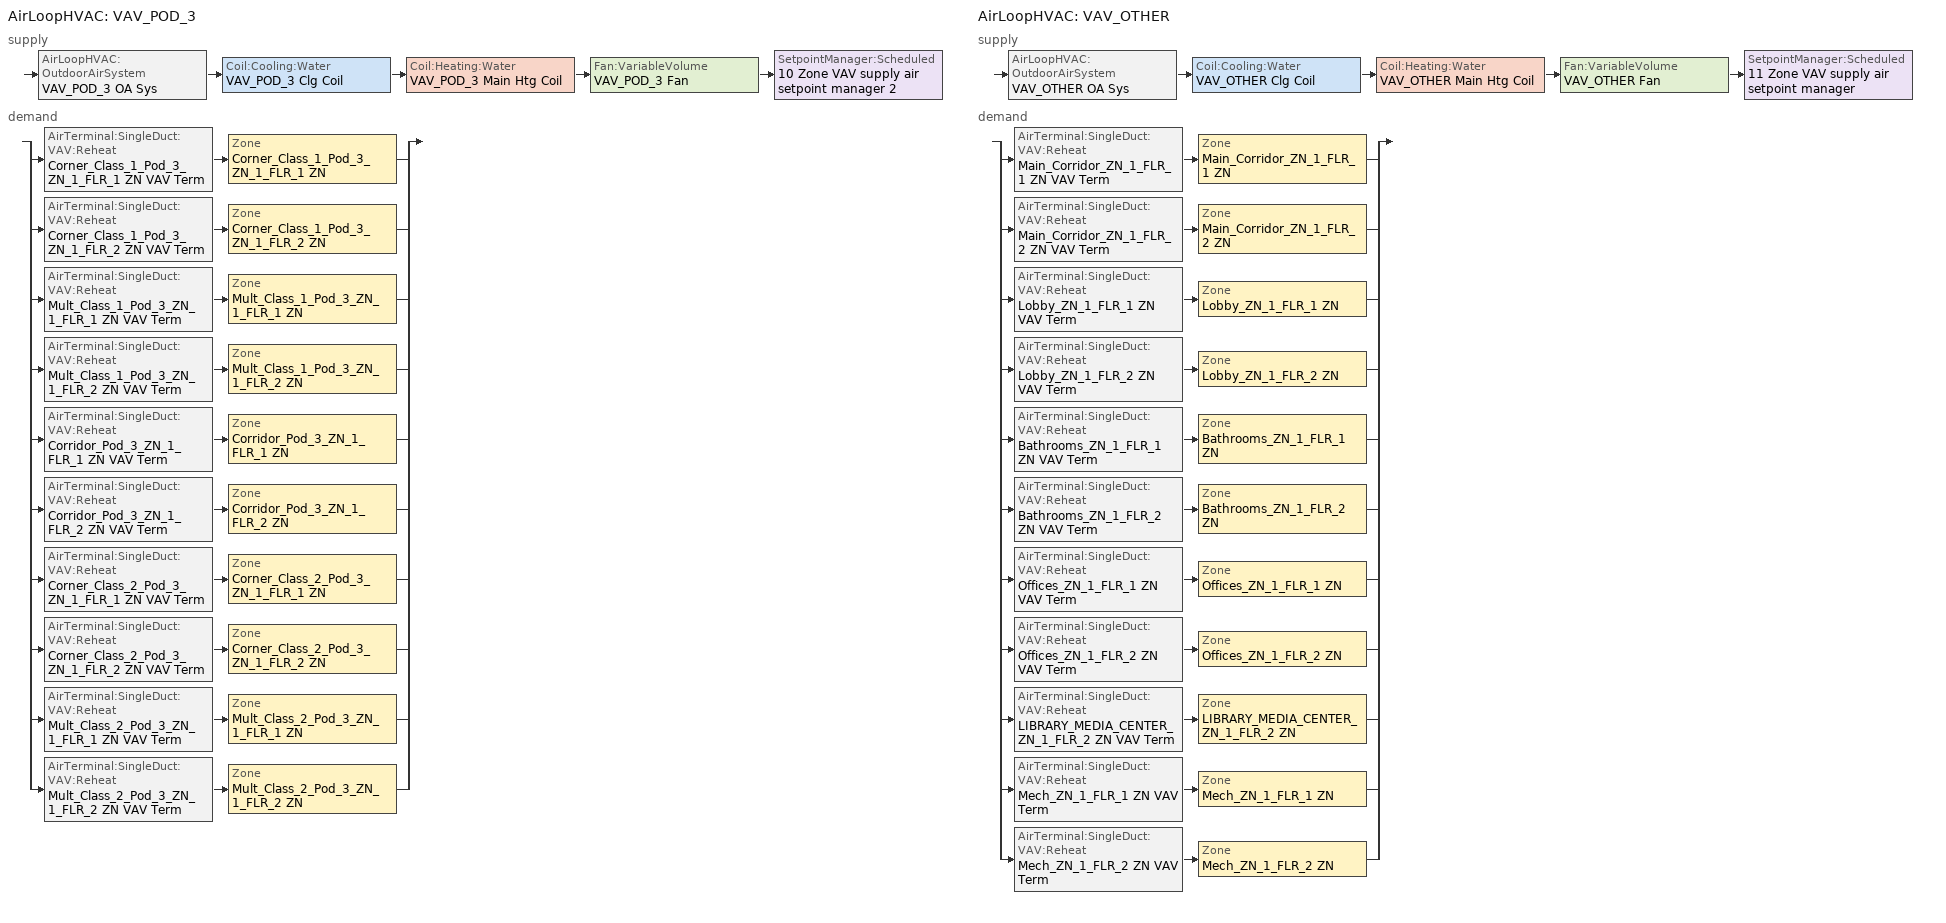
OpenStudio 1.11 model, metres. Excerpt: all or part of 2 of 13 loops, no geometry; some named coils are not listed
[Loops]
AirLoopHVAC 'VAV_POD_3'
 supply: AirLoopHVAC:OutdoorAirSystem 'VAV_POD_3 OA Sys' > Coil:Cooling:Water 'VAV_POD_3 Clg Coil' > Coil:Heating:Water 'VAV_POD_3 Main Htg Coil' > Fan:VariableVolume 'VAV_POD_3 Fan' > SetpointManager:Scheduled '10 Zone VAV supply air setpoint manager 2'
 demand: split
  | AirTerminal:SingleDuct:VAV:Reheat 'Corner_Class_1_Pod_3_ZN_1_FLR_1 ZN VAV Term' > Zone 'Corner_Class_1_Pod_3_ZN_1_FLR_1 ZN'
  | AirTerminal:SingleDuct:VAV:Reheat 'Corner_Class_1_Pod_3_ZN_1_FLR_2 ZN VAV Term' > Zone 'Corner_Class_1_Pod_3_ZN_1_FLR_2 ZN'
  | AirTerminal:SingleDuct:VAV:Reheat 'Mult_Class_1_Pod_3_ZN_1_FLR_1 ZN VAV Term' > Zone 'Mult_Class_1_Pod_3_ZN_1_FLR_1 ZN'
  | AirTerminal:SingleDuct:VAV:Reheat 'Mult_Class_1_Pod_3_ZN_1_FLR_2 ZN VAV Term' > Zone 'Mult_Class_1_Pod_3_ZN_1_FLR_2 ZN'
  | AirTerminal:SingleDuct:VAV:Reheat 'Corridor_Pod_3_ZN_1_FLR_1 ZN VAV Term' > Zone 'Corridor_Pod_3_ZN_1_FLR_1 ZN'
  | AirTerminal:SingleDuct:VAV:Reheat 'Corridor_Pod_3_ZN_1_FLR_2 ZN VAV Term' > Zone 'Corridor_Pod_3_ZN_1_FLR_2 ZN'
  | AirTerminal:SingleDuct:VAV:Reheat 'Corner_Class_2_Pod_3_ZN_1_FLR_1 ZN VAV Term' > Zone 'Corner_Class_2_Pod_3_ZN_1_FLR_1 ZN'
  | AirTerminal:SingleDuct:VAV:Reheat 'Corner_Class_2_Pod_3_ZN_1_FLR_2 ZN VAV Term' > Zone 'Corner_Class_2_Pod_3_ZN_1_FLR_2 ZN'
  | AirTerminal:SingleDuct:VAV:Reheat 'Mult_Class_2_Pod_3_ZN_1_FLR_1 ZN VAV Term' > Zone 'Mult_Class_2_Pod_3_ZN_1_FLR_1 ZN'
  | AirTerminal:SingleDuct:VAV:Reheat 'Mult_Class_2_Pod_3_ZN_1_FLR_2 ZN VAV Term' > Zone 'Mult_Class_2_Pod_3_ZN_1_FLR_2 ZN'
AirLoopHVAC 'VAV_OTHER'
 supply: AirLoopHVAC:OutdoorAirSystem 'VAV_OTHER OA Sys' > Coil:Cooling:Water 'VAV_OTHER Clg Coil' > Coil:Heating:Water 'VAV_OTHER Main Htg Coil' > Fan:VariableVolume 'VAV_OTHER Fan' > SetpointManager:Scheduled '11 Zone VAV supply air setpoint manager'
 demand: split
  | AirTerminal:SingleDuct:VAV:Reheat 'Main_Corridor_ZN_1_FLR_1 ZN VAV Term' > Zone 'Main_Corridor_ZN_1_FLR_1 ZN'
  | AirTerminal:SingleDuct:VAV:Reheat 'Main_Corridor_ZN_1_FLR_2 ZN VAV Term' > Zone 'Main_Corridor_ZN_1_FLR_2 ZN'
  | AirTerminal:SingleDuct:VAV:Reheat 'Lobby_ZN_1_FLR_1 ZN VAV Term' > Zone 'Lobby_ZN_1_FLR_1 ZN'
  | AirTerminal:SingleDuct:VAV:Reheat 'Lobby_ZN_1_FLR_2 ZN VAV Term' > Zone 'Lobby_ZN_1_FLR_2 ZN'
  | AirTerminal:SingleDuct:VAV:Reheat 'Bathrooms_ZN_1_FLR_1 ZN VAV Term' > Zone 'Bathrooms_ZN_1_FLR_1 ZN'
  | AirTerminal:SingleDuct:VAV:Reheat 'Bathrooms_ZN_1_FLR_2 ZN VAV Term' > Zone 'Bathrooms_ZN_1_FLR_2 ZN'
  | AirTerminal:SingleDuct:VAV:Reheat 'Offices_ZN_1_FLR_1 ZN VAV Term' > Zone 'Offices_ZN_1_FLR_1 ZN'
  | AirTerminal:SingleDuct:VAV:Reheat 'Offices_ZN_1_FLR_2 ZN VAV Term' > Zone 'Offices_ZN_1_FLR_2 ZN'
  | AirTerminal:SingleDuct:VAV:Reheat 'LIBRARY_MEDIA_CENTER_ZN_1_FLR_2 ZN VAV Term' > Zone 'LIBRARY_MEDIA_CENTER_ZN_1_FLR_2 ZN'
  | AirTerminal:SingleDuct:VAV:Reheat 'Mech_ZN_1_FLR_1 ZN VAV Term' > Zone 'Mech_ZN_1_FLR_1 ZN'
  | AirTerminal:SingleDuct:VAV:Reheat 'Mech_ZN_1_FLR_2 ZN VAV Term' > Zone 'Mech_ZN_1_FLR_2 ZN'
[Sizing:Zone] Zone Cooling Design Supply Air Temperature Input Method=SupplyAirTemperature; Zone Cooling Design Supply Air Temperature {C}=12.8; Zone Cooling Design Supply Air Temperature Difference {deltaC}=11.11; Zone Heating Design Supply Air Temperature Input Method=SupplyAirTemperature; Zone Heating Design Supply Air Temperature {C}=40; Zone Heating Design Supply Air Temperature Difference {deltaC}=11.11; Zone Cooling Design Supply Air Humidity Ratio {kg-H2O/kg-air}=0.0085; Zone Heating Design Supply Air Humidity Ratio {kg-H2O/kg-air}=0.008; Cooling Design Air Flow Method=DesignDay; Heating Design Air Flow Method=DesignDay; Account for Dedicated Outdoor Air System=No; Dedicated Outdoor Air System Control Strategy=NeutralSupplyAir; Dedicated Outdoor Air Low Setpoint Temperature for Design {C}=autosize; Dedicated Outdoor Air High Setpoint Temperature for Design {C}=autosize
Offices_ZN_1_FLR_1 ZN; Lobby_ZN_1_FLR_2 ZN; Corridor_Pod_3_ZN_1_FLR_2 ZN; Mult_Class_2_Pod_3_ZN_1_FLR_1 ZN; Main_Corridor_ZN_1_FLR_2 ZN; Main_Corridor_ZN_1_FLR_1 ZN; Lobby_ZN_1_FLR_1 ZN; Mech_ZN_1_FLR_2 ZN; Corridor_Pod_3_ZN_1_FLR_1 ZN; Offices_ZN_1_FLR_2 ZN; Mult_Class_2_Pod_3_ZN_1_FLR_2 ZN; Bathrooms_ZN_1_FLR_2 ZN; LIBRARY_MEDIA_CENTER_ZN_1_FLR_2 ZN; Corner_Class_1_Pod_3_ZN_1_FLR_1 ZN; Mech_ZN_1_FLR_1 ZN; Bathrooms_ZN_1_FLR_1 ZN; Mult_Class_1_Pod_3_ZN_1_FLR_1 ZN; Corner_Class_1_Pod_3_ZN_1_FLR_2 ZN; Mult_Class_1_Pod_3_ZN_1_FLR_2 ZN; Corner_Class_2_Pod_3_ZN_1_FLR_1 ZN; Corner_Class_2_Pod_3_ZN_1_FLR_2 ZN
[Zone equipment]
Offices_ZN_1_FLR_1 ZN: Offices_ZN_1_FLR_1 ZN VAV Term
Lobby_ZN_1_FLR_2 ZN: Lobby_ZN_1_FLR_2 ZN VAV Term
Corridor_Pod_3_ZN_1_FLR_2 ZN: Corridor_Pod_3_ZN_1_FLR_2 ZN VAV Term
Mult_Class_2_Pod_3_ZN_1_FLR_1 ZN: Mult_Class_2_Pod_3_ZN_1_FLR_1 ZN VAV Term
Main_Corridor_ZN_1_FLR_2 ZN: Main_Corridor_ZN_1_FLR_2 ZN VAV Term
Main_Corridor_ZN_1_FLR_1 ZN: Main_Corridor_ZN_1_FLR_1 ZN VAV Term
Lobby_ZN_1_FLR_1 ZN: Lobby_ZN_1_FLR_1 ZN VAV Term
Mech_ZN_1_FLR_2 ZN: Mech_ZN_1_FLR_2 ZN VAV Term
Corridor_Pod_3_ZN_1_FLR_1 ZN: Corridor_Pod_3_ZN_1_FLR_1 ZN VAV Term
Offices_ZN_1_FLR_2 ZN: Offices_ZN_1_FLR_2 ZN VAV Term
Mult_Class_2_Pod_3_ZN_1_FLR_2 ZN: Mult_Class_2_Pod_3_ZN_1_FLR_2 ZN VAV Term
Bathrooms_ZN_1_FLR_2 ZN: Bathrooms_ZN_1_FLR_2 ZN VAV Term, Bathrooms_ZN_1_FLR_2 ZN Exhaust Fan
LIBRARY_MEDIA_CENTER_ZN_1_FLR_2 ZN: LIBRARY_MEDIA_CENTER_ZN_1_FLR_2 ZN VAV Term
Corner_Class_1_Pod_3_ZN_1_FLR_1 ZN: Corner_Class_1_Pod_3_ZN_1_FLR_1 ZN VAV Term
Mech_ZN_1_FLR_1 ZN: Mech_ZN_1_FLR_1 ZN VAV Term
Bathrooms_ZN_1_FLR_1 ZN: Bathrooms_ZN_1_FLR_1 ZN VAV Term, Bathrooms_ZN_1_FLR_1 ZN Exhaust Fan
Mult_Class_1_Pod_3_ZN_1_FLR_1 ZN: Mult_Class_1_Pod_3_ZN_1_FLR_1 ZN VAV Term
Corner_Class_1_Pod_3_ZN_1_FLR_2 ZN: Corner_Class_1_Pod_3_ZN_1_FLR_2 ZN VAV Term
Mult_Class_1_Pod_3_ZN_1_FLR_2 ZN: Mult_Class_1_Pod_3_ZN_1_FLR_2 ZN VAV Term
Corner_Class_2_Pod_3_ZN_1_FLR_1 ZN: Corner_Class_2_Pod_3_ZN_1_FLR_1 ZN VAV Term
Corner_Class_2_Pod_3_ZN_1_FLR_2 ZN: Corner_Class_2_Pod_3_ZN_1_FLR_2 ZN VAV Term
[SetpointManager:Scheduled] Control Variable=Temperature
Name | Schedule
10 Zone VAV supply air setpoint manager 2 | Supply Air Temp - 55.04F 2
11 Zone VAV supply air setpoint manager | Supply Air Temp - 55.04F 3
[AirLoopHVAC] Availability Schedule=SchoolSecondary HVACOperationSchd; Design Supply Air Flow Rate {m3/s}=AutoSize
Name | Availability Manager
VAV_POD_3 | Availability Manager Night Cycle 3
VAV_OTHER | Availability Manager Night Cycle 4
[Sizing:System] Type of Load to Size On=Sensible; Minimum System Air Flow Ratio=0.3; Preheat Design Temperature {C}=7; Preheat Design Humidity Ratio {kg-H2O/kg-Air}=0.008; Precool Design Temperature {C}=12.8; Precool Design Humidity Ratio {kg-H2O/kg-Air}=0.008; Central Cooling Design Supply Air Temperature {C}=12.8; Central Heating Design Supply Air Temperature {C}=12.8; Sizing Option=Coincident; 100% Outdoor Air in Cooling=No; 100% Outdoor Air in Heating=No; Central Cooling Design Supply Air Humidity Ratio {kg-H2O/kg-Air}=0.0085; Central Heating Design Supply Air Humidity Ratio {kg-H2O/kg-Air}=0.008; Cooling Design Air Flow Method=DesignDay; Cooling Design Air Flow Rate {m3/s}=0; Heating Design Air Flow Method=DesignDay; Heating Design Air Flow Rate {m3/s}=0; System Outdoor Air Method=ZoneSum; Zone Maximum Outdoor Air Fraction=1; Cooling Supply Air Flow Rate Per Floor Area {m3/s-m2}=0.00996765; Cooling Fraction of Autosized Cooling Supply Air Flow Rate=1; Cooling Supply Air Flow Rate Per Unit Cooling Capacity {m3/s-W}=3.94755e-05; Heating Supply Air Flow Rate Per Floor Area {m3/s-m2}=0.00996765; Heating Fraction of Autosized Heating Supply Air Flow Rate=1; Heating Fraction of Autosized Cooling Supply Air Flow Rate=1; Heating Supply Air Flow Rate Per Unit Heating Capacity {m3/s-W}=3.15882e-05; Cooling Design Capacity Method=CoolingDesignCapacity; Cooling Design Capacity {W}=autosize; Cooling Design Capacity Per Floor Area {W/m2}=234.7; Fraction of Autosized Cooling Design Capacity=1; Heating Design Capacity Method=HeatingDesignCapacity; Heating Design Capacity {W}=autosize; Heating Design Capacity Per Floor Area {W/m2}=157; Fraction of Autosized Heating Design Capacity=1; Central Cooling Capacity Control Method=OnOff
Name | Design Outdoor Air Flow Rate {m3/s}
VAV_POD_3 | 9.493504
VAV_OTHER | 4.61027
[Fan:VariableVolume] Availability Schedule=Always On Discrete; Fan Efficiency=0.6045; Pressure Rise {Pa}=1389.92; Maximum Flow Rate {m3/s}=Autosize; Fan Power Minimum Flow Rate Input Method=Fraction; Fan Power Minimum Flow Fraction=0.1; Fan Power Minimum Air Flow Rate {m3/s}=0; Motor Efficiency=0.95; Motor In Airstream Fraction=1; Fan Power Coefficient 1=0.04076; Fan Power Coefficient 2=0.0881; Fan Power Coefficient 3=-0.0729; Fan Power Coefficient 4=0.9437; Fan Power Coefficient 5=0
VAV_POD_3 Fan; VAV_OTHER Fan
[Controller:OutdoorAir] Minimum Outdoor Air Flow Rate {m3/s}=Autosize; Maximum Outdoor Air Flow Rate {m3/s}=Autosize; Economizer Control Type=DifferentialEnthalpy; Economizer Control Action Type=ModulateFlow; Economizer Maximum Limit Dry-Bulb Temperature {C}=28; Economizer Maximum Limit Enthalpy {J/kg}=64000; Economizer Minimum Limit Dry-Bulb Temperature {C}=-100; Lockout Type=NoLockout; Minimum Limit Type=FixedMinimum; Minimum Outdoor Air Schedule=SchoolSecondary HVACOperationSchd; High Humidity Control=No; Heat Recovery Bypass Control Type=BypassWhenOAFlowGreaterThanMinimum
Name | Controller Mechanical Ventilation
VAV_POD_3 OA Controller | VAV_POD_3 Vent Controller
VAV_OTHER OA Controller | VAV_OTHER Vent Controller
[Controller:MechanicalVentilation] Availability Schedule=Always On Discrete; System Outdoor Air Method=ZoneSum
VAV_POD_3 Vent Controller; VAV_OTHER Vent Controller
[AirLoopHVAC:OutdoorAirSystem]
Name | Controller
VAV_POD_3 OA Sys | VAV_POD_3 OA Controller
VAV_OTHER OA Sys | VAV_OTHER OA Controller
[AvailabilityManager:NightCycle] Control Type=CycleOnAny; Thermostat Tolerance {deltaC}=1; Cycling Run Time {s}=3600
Availability Manager Night Cycle 3; Availability Manager Night Cycle 4
[AirTerminal:SingleDuct:VAV:Reheat] Availability Schedule=Always On Discrete; Maximum Air Flow Rate {m3/s}=AutoSize; Zone Minimum Air Flow Input Method=Constant; Fixed Minimum Air Flow Rate {m3/s}=0; Maximum Hot Water or Steam Flow Rate {m3/s}=AutoSize; Minimum Hot Water or Steam Flow Rate {m3/s}=0; Convergence Tolerance=0.001; Damper Heating Action=Reverse; Maximum Flow per Zone Floor Area During Reheat {m3/s-m2}=0; Maximum Flow Fraction During Reheat=0.5; Maximum Reheat Air Temperature {C}=40; Control For Outdoor Air=No
Name | Constant Minimum Air Flow Fraction | Reheat Coil
Corner_Class_1_Pod_3_ZN_1_FLR_1 ZN VAV Term | 0.7 | Corner_Class_1_Pod_3_ZN_1_FLR_1 ZN Rht Coil
Corner_Class_1_Pod_3_ZN_1_FLR_2 ZN VAV Term | 0.7 | Corner_Class_1_Pod_3_ZN_1_FLR_2 ZN Rht Coil
Mult_Class_1_Pod_3_ZN_1_FLR_1 ZN VAV Term | 0.862511 | Mult_Class_1_Pod_3_ZN_1_FLR_1 ZN Rht Coil
Mult_Class_1_Pod_3_ZN_1_FLR_2 ZN VAV Term | 0.7 | Mult_Class_1_Pod_3_ZN_1_FLR_2 ZN Rht Coil
Corridor_Pod_3_ZN_1_FLR_1 ZN VAV Term | 0.228171 | Corridor_Pod_3_ZN_1_FLR_1 ZN Rht Coil
Corridor_Pod_3_ZN_1_FLR_2 ZN VAV Term | 0.2 | Corridor_Pod_3_ZN_1_FLR_2 ZN Rht Coil
Corner_Class_2_Pod_3_ZN_1_FLR_1 ZN VAV Term | 0.7 | Corner_Class_2_Pod_3_ZN_1_FLR_1 ZN Rht Coil
Corner_Class_2_Pod_3_ZN_1_FLR_2 ZN VAV Term | 0.7 | Corner_Class_2_Pod_3_ZN_1_FLR_2 ZN Rht Coil
Mult_Class_2_Pod_3_ZN_1_FLR_1 ZN VAV Term | 0.919011 | Mult_Class_2_Pod_3_ZN_1_FLR_1 ZN Rht Coil
Mult_Class_2_Pod_3_ZN_1_FLR_2 ZN VAV Term | 0.7 | Mult_Class_2_Pod_3_ZN_1_FLR_2 ZN Rht Coil
Main_Corridor_ZN_1_FLR_1 ZN VAV Term | 0.348123 | Main_Corridor_ZN_1_FLR_1 ZN Rht Coil
Main_Corridor_ZN_1_FLR_2 ZN VAV Term | 0.219874 | Main_Corridor_ZN_1_FLR_2 ZN Rht Coil
Lobby_ZN_1_FLR_1 ZN VAV Term | 0.307326 | Lobby_ZN_1_FLR_1 ZN Rht Coil
Lobby_ZN_1_FLR_2 ZN VAV Term | 0.2 | Lobby_ZN_1_FLR_2 ZN Rht Coil
Bathrooms_ZN_1_FLR_1 ZN VAV Term | 0.285613 | Bathrooms_ZN_1_FLR_1 ZN Rht Coil
Bathrooms_ZN_1_FLR_2 ZN VAV Term | 0.2 | Bathrooms_ZN_1_FLR_2 ZN Rht Coil
Offices_ZN_1_FLR_1 ZN VAV Term | 0.288168 | Offices_ZN_1_FLR_1 ZN Rht Coil
Offices_ZN_1_FLR_2 ZN VAV Term | 0.202693 | Offices_ZN_1_FLR_2 ZN Rht Coil
LIBRARY_MEDIA_CENTER_ZN_1_FLR_2 ZN VAV Term | 0.7 | LIBRARY_MEDIA_CENTER_ZN_1_FLR_2 ZN Rht Coil
Mech_ZN_1_FLR_1 ZN VAV Term | 0.286002 | Mech_ZN_1_FLR_1 ZN Rht Coil
Mech_ZN_1_FLR_2 ZN VAV Term | 0.571526 | Mech_ZN_1_FLR_2 ZN Rht Coil
[Fan:ZoneExhaust] Availability Schedule=SchoolSecondary Hours_of_operation; Fan Efficiency=0.6; Pressure Rise {Pa}=124.544; Maximum Flow Rate {m3/s}=0.283168; System Availability Manager Coupling Mode=Decoupled
Bathrooms_ZN_1_FLR_1 ZN Exhaust Fan; Bathrooms_ZN_1_FLR_2 ZN Exhaust Fan
[Schedule:Ruleset]
Name | Default Day Schedule | Summer Design Day Schedule | Winter Design Day Schedule
SchoolSecondary HVACOperationSchd | SchoolSecondary HVACOperationSchd Default | SchoolSecondary HVACOperationSchd Summer Design Day | SchoolSecondary HVACOperationSchd Winter Design Day
Supply Air Temp - 55.04F 2 | Supply Air Temp - 55.04F Default 2
Supply Air Temp - 55.04F 3 | Supply Air Temp - 55.04F Default 3
SchoolSecondary Hours_of_operation | SchoolSecondary Hours_of_operation Default | SchoolSecondary Hours_of_operation Summer Design Day | SchoolSecondary Hours_of_operation Winter Design Day
[Schedule:Day]
SchoolSecondary HVACOperationSchd Default; SchoolSecondary Hours_of_operation Default: 24, 0, 0
SchoolSecondary HVACOperationSchd Winter Design Day; SchoolSecondary HVACOperationSchd Summer Design Day; SchoolSecondary HVACOperationSchd WntrDsn|SmrDsn|Wkdy Day; SchoolSecondary Hours_of_operation Winter Design Day; SchoolSecondary Hours_of_operation Summer Design Day; SchoolSecondary Hours_of_operation WntrDsn|SmrDsn|Wkdy Day: 7, 0, 0, 21, 0, 1, 24, 0, 0
Supply Air Temp - 55.04F Default 2; Supply Air Temp - 55.04F Default 3: 24, 0, 12.8
[Schedule:Rule] Rule Order=0; Apply Monday=Yes; Apply Tuesday=Yes; Apply Wednesday=Yes; Apply Thursday=Yes; Apply Friday=Yes; Date Specification Type=DateRange; Start Month=1; Start Day=1; End Month=12; End Day=31
Name | Schedule Ruleset | Day Schedule
Schedule Rule 87 | SchoolSecondary HVACOperationSchd | SchoolSecondary HVACOperationSchd WntrDsn|SmrDsn|Wkdy Day
Schedule Rule 99 | SchoolSecondary Hours_of_operation | SchoolSecondary Hours_of_operation WntrDsn|SmrDsn|Wkdy Day
[Schedule:Constant]
Always On Discrete: Value=1
